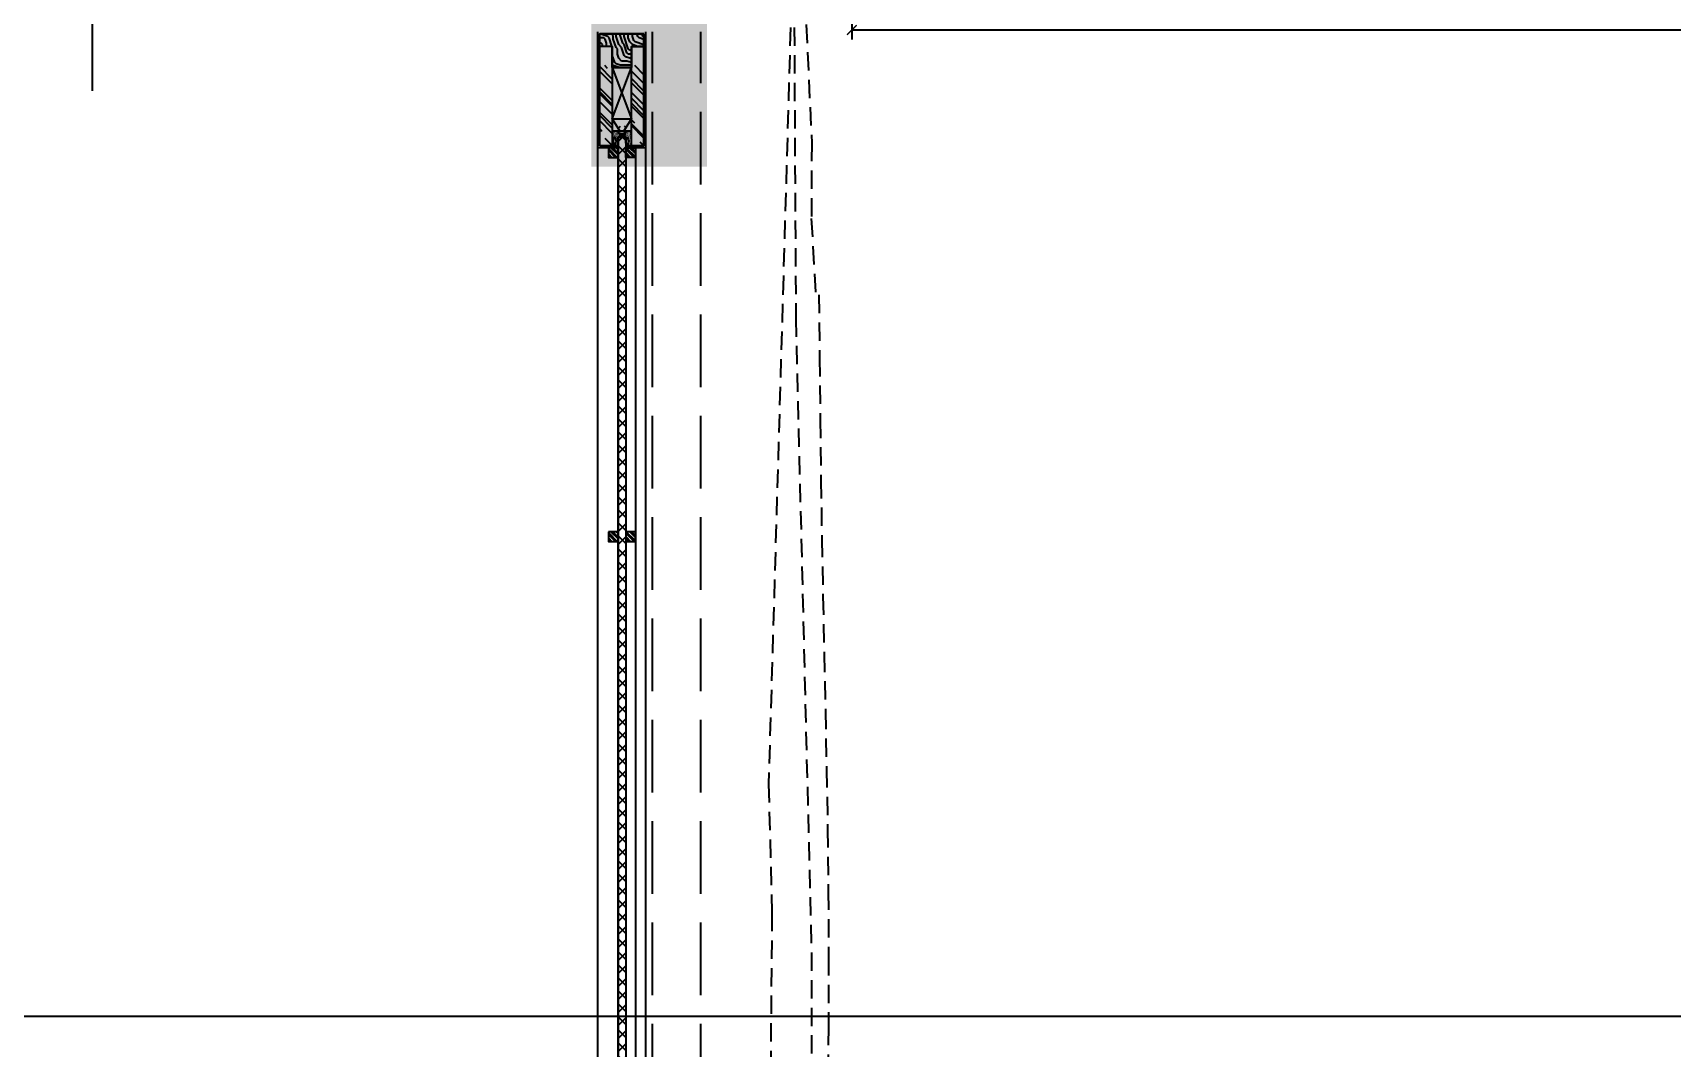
# Model space of a CAD drawing. Header units: millimetres. Extents: x 413534 to 445094, y -245300 to -235817.
# Drawn here: x 415115 to 416815, y -240272 to -239220 of the extents above; entities that cross this region are included whole.
import ezdxf

# ---------------------------------------------------------------- set-up
doc = ezdxf.new("R2010")
doc.units = ezdxf.units.MM
doc.header["$LTSCALE"] = 150
doc.header["$MEASUREMENT"] = 0
for name, pattern in [('DASH', [0.35, 0.25, -0.1]), ('DASHED', [19.05, 12.7, -6.35]), ('M-DASHED', [3.75, 2.5, -1.25])]:
    doc.linetypes.add(name, pattern=pattern)
doc.layers.get('Defpoints').update_dxf_attribs({"color": 6})
for name, color, linetype in [('05', 8, 'Continuous'), ('1-LIGHT', 136, 'Continuous'), ('2-NORM', 3, 'Continuous'), ('8', 8, 'Continuous'), ('D-节点填充', 250, 'Continuous'), ('D-造型细线', 146, 'Continuous'), ('E-立面活动家具', 22, 'DASHED'), ('E-立面造型线', 3, 'Continuous'), ('F-地坪填充', 250, 'Continuous'), ('IEL-Furn', 1, 'M-DASHED'), ('IRC-18Norm', 30, 'Continuous'), ('PUB_DIM', 8, 'Continuous')]:
    doc.layers.add(name, color=color, linetype=linetype)
doc.layers.add('DEFPOINTS(视图框)', color=250, linetype='Continuous', plot=False)
doc.styles.add('DIM', font='', dxfattribs={"width": 0.7})
doc.styles.get('DIM').set_extended_font_data('SimSun')
doc.dimstyles.new('10', dxfattribs={"dimscale": 10, "dimtxt": 2, "dimasz": 1, "dimexe": 1, "dimexo": 1, "dimgap": 1, "dimtad": 1, "dimdec": 0, "dimzin": 0, "dimdsep": 46, "dimtxsty": 'DIM', "dimblk": 'ARCHTICK', "dimcen": 0, "dimclrd": 5, "dimclre": 5, "dimclrt": 35, "dimadec": 0, "dimazin": 0, "dimtfac": 0.5, "dimtdec": 0, "dimtix": 1, "dimtmove": 2, "dimatfit": 2, "dimldrblk": 'A', "dimfxl": 0, "dimtolj": 1, "dimtzin": 0, "dimlwd": -1, "dimlwe": -1, "dimarcsym": 0})

# ---------------------------------------------------------------- blocks, each defined once
blk = doc.blocks.new('BZ')
at = {"layer": 'E-立面造型线', "color": 146}
for p, q in [((0, 915.2), (0, 449.8)), ((17.3, 449.8), (-17.7, 429.2)), ((0, 449.8), (17.3, 449.8)), ((-17.7, 429.2), (0, 429.2)), ((0, 429.2), (0, 0))]:
    blk.add_line(p, q, dxfattribs=at)
blk = doc.blocks.new('_ARCHTICK')
at = {"color": 0, "linetype": 'ByBlock', "const_width": 0.15}
blk.add_lwpolyline([(-0.5, -0.5), (0.5, 0.5)], dxfattribs=at)
blk = doc.blocks.new('*D142')
at = {"color": 5}
for p, q in [((415964.4, -239156.6), (415964.4, -239226.6)), ((416844.4, -239156.6), (416844.4, -239226.6)), ((415964.4, -239216.6), (416844.4, -239216.6))]:
    blk.add_line(p, q, dxfattribs=at)
at = {"layer": 'Defpoints', "color": 0}
for p in [(415964.4, -239136.6, 0), (416844.4, -239136.6), (416844.4, -239216.6)]:
    blk.add_point(p, dxfattribs=at)
at = {"color": 5, "xscale": 10, "yscale": 10, "zscale": 10, "rotation": 180}
blk.add_blockref('_ARCHTICK', (415964.4, -239216.6), dxfattribs=at)
at = {"color": 5, "xscale": 10, "yscale": 10, "zscale": 10}
blk.add_blockref('_ARCHTICK', (416844.4, -239216.6), dxfattribs=at)
at = {"color": 35, "insert": (416450.2, -239195.7), "char_height": 20, "attachment_point": 5, "style": 'DIM'}
blk.add_mtext('\\A1;880', dxfattribs=at)
blk = doc.blocks.new('A')
at = {"color": 1}
for p, q in [((-0.37, 0), (-2.13, 0)), ((-1.44, 1.15), (-1.09, 1.44)), ((-1.44, 1.15), (-0.37, 0)), ((-1.44, -1.15), (-0.37, 0)), ((-1.09, 1.44), (0, 0)), ((-1.09, -1.44), (0, 0)), ((-1.44, -1.15), (-1.09, -1.44))]:
    blk.add_line(p, q, dxfattribs=at)
for points in [[(-1.44, 1.15), (-1.09, 1.44), (-0.37, 0), (0, 0)], [(-1.44, -1.15), (-1.09, -1.44), (-0.37, 0), (0, 0)]]:
    blk.add_solid(points, dxfattribs=at)
blk = doc.blocks.new('CURTAIL SIDE ELEV')
at = {"layer": 'E-立面活动家具', "color": 251, "linetype": 'DASHED', "ltscale": 0.01}
for p, q in [((-0.3, -113.2), (-11, -485.4)), ((12.8, -224.5), (18.4, -347)), ((18.4, -347), (18, -425.5)), ((18, -425.5), (22.3, -502.9)), ((-11, -485.4), (-26.3, -1011.6)), ((25.8, -504.5), (26.6, -569.9)), ((26.6, -569.9), (27.3, -633.8)), ((27.3, -633.8), (28, -696.3)), ((28, -696.3), (28.9, -757.3)), ((28.9, -757.3), (30.1, -817.1)), ((30.1, -817.1), (31.3, -876.3)), ((31.3, -876.3), (32.6, -935.6)), ((32.6, -935.6), (33.8, -996)), ((33.8, -996), (34.9, -1058.1)), ((-26.3, -1011.6), (-22.8, -1144.9)), ((34.9, -1058.1), (35.6, -1122.8)), ((35.6, -1122.8), (35.9, -1190.8)), ((-22.8, -1144.9), (-24.8, -1367.9)), ((35.9, -1190.8), (35.7, -1263)), ((35.7, -1263), (34.9, -1339.6))]:
    blk.add_line(p, q, dxfattribs=at)
blk.add_lwpolyline([(-0.3, -113.2), (1.9, -528.8), (18.1, -1186), (18.1, -1672.7), (53.9, -2577)], dxfattribs=at)

msp = doc.modelspace()

# ---------------------------------------------------------------- hatches: boundary and pattern name
at = {"ltscale": 0.15}
h = msp.add_hatch(dxfattribs=at)
h.set_pattern_fill('AR-SAND', color=251, scale=0.4, angle=-90, style=0)
h.set_pattern_definition([(307.5, (415715.9516, -239321.55694), (0.978826, 0.032), [0, -0.77216, 0, -0.8636, 0, -0.8255]), (277.5, (415715.9516, -239321.557), (1.43365, -0.899047), [0, -0.41656, 0, -0.69596, 0, -0.2667]), (237.5, (415715.9516, -239320.9321), (0.002874, -1.581985), [0, -0.254, 0, -0.9144, 0, -1.1938]), (227.5, (415715.9516, -239320.9321), (0.44586, -1.52711), [0, -0.127, 0, -0.59944, 0, -0.6858])])
edge = h.paths.add_edge_path(flags=16)
edge.add_ellipse((415726, -239323.1), major_axis=(-3.81, 0), ratio=0.394045, start_angle=0, end_angle=360)
edge = h.paths.add_edge_path(flags=16)
edge.add_ellipse((415733.5, -239331.7), major_axis=(0, -3.81), ratio=0.394045, start_angle=0, end_angle=360)
edge = h.paths.add_edge_path(flags=16)
edge.add_ellipse((415718.5, -239331.7), major_axis=(0, -3.81), ratio=0.394045, start_angle=0, end_angle=360, ccw=False)
h.paths.add_polyline_path([(415716, -239336.6), (415722, -239336.6), (415722, -239327.7), (415724.1, -239325.5), (415727.8, -239325.5), (415730, -239327.7), (415730, -239336.6), (415735.9, -239336.6), (415735.9, -239321.6), (415716, -239321.6)])
at = {"layer": '2-NORM'}
h = msp.add_hatch(dxfattribs=at)
h.set_pattern_fill('木纹01', color=251, scale=10, angle=135, style=0)
h.set_pattern_definition([(135, (415680.333, -239197.93), (-56.569, 2e-14), [2, -38]), (135, (415697.304, -239220.557), (-56.569, 2e-14), [4, -36]), (135, (415677.505, -239203.586), (-56.569, 2e-14), [2, -38]), (135, (415691.647, -239223.385), (-56.569, 2e-14), [2, -38]), (135, (415673.26, -239207.83), (-56.569, 2e-14), [2, -38]), (135, (415687.404, -239224.8), (-56.569, 2e-14), [2, -38]), (135, (415670.433, -239210.657), (-56.569, 2e-14), [2, -38]), (135, (415683.16, -239229.042), (-56.569, 2e-14), [2, -22, 2, -14]), (135, (415680.333, -239231.87), (-56.569, 2e-14), [4, -20, 2, -14]), (135, (415677.505, -239237.527), (-56.569, 2e-14), [2, -6, 2, -16, 2, -12]), (135, (415676.09, -239241.77), (-56.569, 2e-14), [2, -8, 4, -26]), (135, (415656.29, -239224.8), (-56.569, 2e-14), [2, -38]), (135, (415673.26, -239244.6), (-56.569, 2e-14), [2, -10, 2, -26]), (180, (415702.96, -239220.557), (-28.284, -28.284), [5.657, -50.912]), (180, (415678.92, -239196.515), (-28.284, -28.284), [11.314, -45.255]), (180, (415664.777, -239210.657), (-28.284, -28.284), [2.828, -53.74]), (180, (415685.99, -239237.527), (-28.284, -28.284), [8.485, -48.083]), (180, (415661.948, -239213.486), (-28.284, -28.284), [14.142, -42.426]), (180, (415657.706, -239217.728), (-28.284, -28.284), [8.485, -48.083]), (90, (415660.534, -239226.214), (-28.284, 28.284), [2.828, -53.74]), (90, (415693.06, -239213.486), (-28.284, 28.284), [5.657, -50.912]), (90, (415680.333, -239223.385), (-28.284, 28.284), [5.657, -50.912]), (90, (415677.505, -239209.243), (-28.284, 28.284), [5.657, -50.912]), (90, (415667.605, -239221.97), (-28.284, 28.284), [5.657, -50.912]), (90, (415663.362, -239223.385), (-28.284, 28.284), [8.485, -48.083]), (90, (415687.404, -239213.486), (-28.284, 28.284), [8.485, -48.083]), (90, (415681.747, -239210.657), (-28.284, 28.284), [8.485, -48.083]), (90, (415676.09, -239224.8), (-28.284, 28.284), [8.485, -48.083]), (90, (415671.848, -239223.385), (-28.284, 28.284), [8.485, -48.083]), (161.565, (415695.89, -239224.8), (-28.2843, 28.2843), [4.472, -84.971]), (161.565, (415676.09, -239202.172), (-28.2843, 28.2843), [17.8885, -71.554]), (161.565, (415671.848, -239206.415), (-28.2843, 28.2843), [17.8885, -71.554]), (161.565, (415669.02, -239209.243), (-28.2843, 28.2843), [17.8886, -26.8, 8.9444, -35.8098]), (161.565, (415661.948, -239210.657), (-28.2843, 28.2843), [4.472, -84.971]), (161.565, (415677.505, -239246.013), (-28.2843, 28.2843), [4.472, -84.971]), (161.565, (415654.877, -239223.385), (-28.2843, 28.2843), [8.944, -80.4984]), (108.435, (415687.404, -239205), (-28.2843, 28.2843), [8.944, -80.498]), (108.435, (415690.232, -239221.971), (-28.2843, 28.2843), [8.944, -80.498]), (108.435, (415694.475, -239217.728), (-28.2843, 28.2843), [4.472, -84.97]), (108.435, (415685.99, -239223.385), (-28.2843, 28.2843), [13.416, -76.026]), (108.435, (415680.333, -239217.728), (-28.2843, 28.2843), [8.944, -80.498]), (108.435, (415676.09, -239216.314), (-28.2843, 28.2843), [8.944, -80.498]), (108.435, (415681.747, -239227.628), (-28.2843, 28.2843), [4.472, -84.97]), (108.435, (415677.505, -239229.042), (-28.2843, 28.2843), [4.472, -84.97]), (108.435, (415660.534, -239223.385), (-28.2843, 28.2843), [4.472, -84.9704]), (108.435, (415671.848, -239214.9), (-28.2843, 28.2843), [4.472, -84.97]), (108.435, (415676.09, -239236.113), (-28.2843, 28.2843), [13.416, -76.026]), (108.435, (415674.676, -239240.356), (-28.2843, 28.2843), [8.944, -80.498]), (108.435, (415667.605, -239216.314), (-28.2843, 28.2843), [4.472, -40.248, 4.472, -40.2507]), (108.435, (415670.433, -239230.456), (-28.2843, 28.2843), [8.944, -80.498]), (108.435, (415666.19, -239231.87), (-28.2843, 28.2843), [8.944, -80.498]), (108.435, (415671.848, -239243.184), (-28.2843, 28.2843), [8.944, -80.498]), (108.435, (415663.362, -239234.699), (-28.2843, 28.2843), [8.944, -80.498])])
h.paths.add_polyline_path([(415748.9, -239220.6), (415748.9, -239233.6), (415735.9, -239233.6), (415736, -239255.6), (415716, -239255.6), (415716, -239233.6), (415703, -239233.6), (415703, -239220.6)])
at = {"layer": '8'}
h = msp.add_hatch(dxfattribs=at)
h.set_pattern_fill('AR-RROOF', color=256, scale=15, angle=135, style=0)
h.set_pattern_definition([(135, (350531.16, -444301.607), (-33.9411255, 12.7279221), [225, -30, 75, -15]), (135, (350511.75, -444292.803), (-3.5001786, -24.713382), [45, -4.95, 90, -11.25]), (135, (350516.842, -444305.319), (-62.2607521, 48.0479058), [120, -21, 60, -15])])
h.paths.add_polyline_path([(415735.9, -239336.6), (415748.9, -239336.6), (415748.9, -239253.6), (415735.9, -239253.6)])
h.paths.add_polyline_path([(415703, -239336.6), (415716, -239336.6), (415716, -239253.6), (415703, -239253.6)])
at = {"layer": 'D-节点填充'}
h = msp.add_hatch(dxfattribs=at)
h.set_pattern_fill('AR-CONC', color=256, scale=6, style=0)
h.set_pattern_definition([(50, (992301.915, -1165213.0475), (10.93108014, -0.95634513), [1.143, -12.573]), (355, (992301.915, -1165213.048), (-2.11456956, 11.46339857), [0.9144, -10.0584]), (100.451, (992302.826, -1165213.127), (8.8165501, 10.50700127), [0.9714, -10.6854]), (46.1842, (992301.915, -1165210), (16.26474245, -2.52253968), [1.7145, -18.8595]), (96.6356, (992303.27, -1165210.21), (14.24425407, 14.84553335), [1.4571, -16.0281]), (351.184, (992301.915, -1165210), (14.24427635, 14.84550707), [1.3716, -15.0876]), (21, (992303.439, -1165210.7615), (9.09689279, -6.13593111), [1.143, -12.573]), (326, (992303.439, -1165210.762), (3.7081217, 11.05127797), [0.9144, -10.0584]), (71.4514, (992304.197, -1165211.273), (12.80498945, 4.91537146), [0.9714, -10.6854]), (37.5, (992301.9146, -1165213.0475), (0.185316195, 5.073302332), [0, -9.93648, 0, -10.2108, 0, -10.0965]), (7.5, (992301.9146, -1165213.0475), (4.00917975, 6.01083449), [0, -5.82168, 0, -9.70788, 0, -3.8481]), (327.5, (992298.516, -1165213.0475), (8.13543571, -0.34372464), [0, -3.81, 0, -11.8872, 0, -15.7734]), (317.5, (992296.992, -1165213.0475), (8.887750883, 1.52558946), [0, -4.953, 0, -7.89432, 0, -11.2014])])
h.paths.add_polyline_path([(417204.9, -238536.6), (417204.9, -238656.6), (416014.4, -238656.6), (416014.4, -238936.6), (415614.4, -238936.6), (415614.4, -238656.6), (415176.8, -238656.6), (415176.8, -238536.6)])
h.paths.add_polyline_path([(415694.4, -238936.6), (415814.4, -238936.6), (415814.4, -239358.1), (415694.4, -239358.1)])
at = {"layer": 'D-节点填充', "ltscale": 0.15}
h = msp.add_hatch(dxfattribs=at)
h.set_pattern_fill('ANSI37', color=256, scale=3, angle=-90, style=0)
h.set_pattern_definition([(315, (415867.92, -239293.988), (6.735192, 6.735192), []), (45, (415867.92, -239293.988), (-6.735192, 6.735192), [])])
h.paths.add_polyline_path([(415730, -239316.2), (415730, -241472.4), (415722, -241472.4), (415722, -239316.2)])
at = {"layer": 'D-造型细线', "ltscale": 0.15}
h = msp.add_hatch(dxfattribs=at)
h.set_pattern_fill('ANSI32', color=256, scale=0.4, angle=-90, style=0)
h.set_pattern_definition([(315, (538699.795, -168132.8592), (2.69407684, 2.69407684), []), (315, (538699.795, -168134.6553), (2.69407684, 2.69407684), [])])
h.paths.add_polyline_path([(415712, -239348.6), (415721.9, -239348.6), (415721.9, -239338.6), (415712, -239338.6)])
h = msp.add_hatch(dxfattribs=at)
h.set_pattern_fill('ANSI32', color=256, scale=0.4, angle=-90, style=0)
h.set_pattern_definition([(315, (538713.795, -168132.8592), (2.69407684, 2.69407684), []), (315, (538713.795, -168134.6553), (2.69407684, 2.69407684), [])])
h.paths.add_polyline_path([(415729.9, -239348.6), (415740, -239348.6), (415740, -239338.6), (415729.9, -239338.6)])
h = msp.add_hatch(dxfattribs=at)
h.set_pattern_fill('ANSI32', color=256, scale=0.4, angle=-90, style=0)
h.set_pattern_definition([(315, (538699.8038, -168530.8577), (2.69407684, 2.69407684), []), (315, (538699.8038, -168532.6538), (2.69407684, 2.69407684), [])])
h.paths.add_polyline_path([(415712, -239746.6), (415722, -239746.6), (415722, -239736.6), (415712, -239736.6)])
h = msp.add_hatch(dxfattribs=at)
h.set_pattern_fill('ANSI32', color=256, scale=0.4, angle=-90, style=0)
h.set_pattern_definition([(315, (538713.8038, -168530.8577), (2.69407684, 2.69407684), []), (315, (538713.8038, -168532.6538), (2.69407684, 2.69407684), [])])
h.paths.add_polyline_path([(415730, -239746.6), (415740, -239746.6), (415740, -239736.6), (415730, -239736.6)])

# ---------------------------------------------------------------- linework, layer by layer
at = {"color": 2, "ltscale": 0.15, "elevation": 0}
msp.add_lwpolyline([(415730, -239327.7), (415730, -241472.4), (415722, -241472.4), (415722, -239327.7)], close=True, dxfattribs=at)
at = {"layer": '05'}
for p, q in [((415703, -239336.6, 0), (415703, -239220.6, 0)), ((415748.9, -239220.6, 0), (415703, -239220.6, 0)), ((415748.9, -239336.6, 0), (415748.9, -239220.6, 0)), ((415722, -239336.6, 0), (415703, -239336.6, 0)), ((415748.9, -239336.6, 0), (415730, -239336.6, 0))]:
    msp.add_line(p, q, dxfattribs=at)
at = {"layer": '1-LIGHT', "color": 8}
for p, q in [((415716, -239255.6, 0), (415736, -239308.6, 0)), ((415716, -239308.6, 0), (415736, -239255.6, 0)), ((415716, -239255.6, 0), (415736, -239255.6, 0)), ((415716, -239308.6, 0), (415736, -239308.6, 0)), ((415716, -239308.6, 0), (415723.8, -239321.6, 0)), ((415728.1, -239321.6, 0), (415736, -239308.6, 0))]:
    msp.add_line(p, q, dxfattribs=at)
at = {"layer": '2-NORM', "color": 134}
for p, q in [((415716, -239233.6, 0), (415703, -239233.6, 0)), ((415716, -239233.6, 0), (415716, -239336.6, 0)), ((415735.9, -239336.6, 0), (415735.9, -239233.6, 0)), ((415735.9, -239233.6, 0), (415748.9, -239233.6, 0)), ((415735.9, -239321.6, 0), (415716, -239321.6, 0)), ((415735, -239321.6, 0), (415717, -239321.6, 0))]:
    msp.add_line(p, q, dxfattribs=at)
at = {"layer": 'D-造型细线', "ltscale": 0.15, "elevation": 0}
for points in [[(415748.9, -239220.6), (415748.9, -239233.6), (415735.9, -239233.6), (415736, -239255.6), (415716, -239255.6), (415716, -239233.6), (415703, -239233.6), (415703, -239220.6)], [(415712, -239338.6), (415712, -239348.6), (415722, -239348.6), (415722, -239338.6)], [(415740, -239338.6), (415740, -239348.6), (415730, -239348.6), (415730, -239338.6)], [(415712, -239736.6), (415712, -239746.6), (415722, -239746.6), (415722, -239736.6)], [(415730, -239736.6), (415730, -239746.6), (415740, -239746.6), (415740, -239736.6)]]:
    msp.add_lwpolyline(points, close=True, dxfattribs=at)
at = {"layer": 'DEFPOINTS(视图框)', "color": 1}
msp.add_lwpolyline([(413534.3, -235816.6), (423272.5, -235816.6), (423272.5, -240239), (413534.3, -240239)], close=True, dxfattribs=at)
at = {"layer": 'F-地坪填充', "linetype": 'DASH', "ltscale": 2}
for p, q in [((415757.9, -241581.6, 0), (415757.9, -239218.6, 0)), ((415807.9, -241581.6, 0), (415807.9, -239218.6, 0))]:
    msp.add_line(p, q, dxfattribs=at)
at = {"layer": 'F-地坪填充', "ltscale": 0.15}
for p, q in [((415701, -241461.6, 0), (415701, -239338.6, 0)), ((415740, -239348.6, 0), (415740, -241461.6, 0)), ((415750.9, -241461.6, 0), (415750.9, -239338.6, 0))]:
    msp.add_line(p, q, dxfattribs=at)
at = {"layer": 'IRC-18Norm', "color": 2}
for p, q in [((415701, -239338.6, 0), (415701, -239218.6, 0)), ((415750.9, -239338.6, 0), (415750.9, -239218.6, 0)), ((415722, -239327.7, 0), (415724.1, -239325.5, 0)), ((415722, -239327.7, 0), (415722, -241472.4, 0)), ((415727.8, -239325.5, 0), (415724.1, -239325.5, 0)), ((415730, -239327.7, 0), (415727.8, -239325.5, 0)), ((415730, -239327.7, 0), (415730, -241472.4, 0)), ((415722, -239338.6, 0), (415701, -239338.6, 0)), ((415750.9, -239338.6, 0), (415730, -239338.6, 0))]:
    msp.add_line(p, q, dxfattribs=at)
at = {"layer": 'PUB_DIM', "ltscale": 30, "extrusion": (0, 0, -1)}
msp.add_ellipse((415718.5, -239331.7, 0), major_axis=(0, -3.81), ratio=0.394045, dxfattribs=at)
at = {"layer": 'PUB_DIM', "ltscale": 30}
for centre, major_axis in [((415726, -239323.1, 0), (-3.81, 0)), ((415731.6, -239331.7, 0), (0, -3.81))]:
    msp.add_ellipse(centre, major_axis=major_axis, ratio=0.394045, dxfattribs=at)

# ---------------------------------------------------------------- block references
at = {"layer": 'D-节点填充'}
msp.add_blockref('BZ', (415176.8, -239279.8), dxfattribs=at)
at = {"layer": 'IEL-Furn', "ltscale": 100}
msp.add_blockref('CURTAIL SIDE ELEV', (415904.4, -238986.6, 0), dxfattribs=at)

# ---------------------------------------------------------------- dimensions: what is measured, and where the dimension line sits
dim = msp.add_linear_dim(base=(416844.4, -239216.6), p1=(415964.4, -239136.6, 0), p2=(416844.4, -239136.6), dimstyle='10')
dim.commit()
dim.dimension.update_dxf_attribs({"geometry": '*D142', "text_midpoint": (416450.2, -239195.7), "dimtype": 160})

doc.saveas('drawing.dxf')
